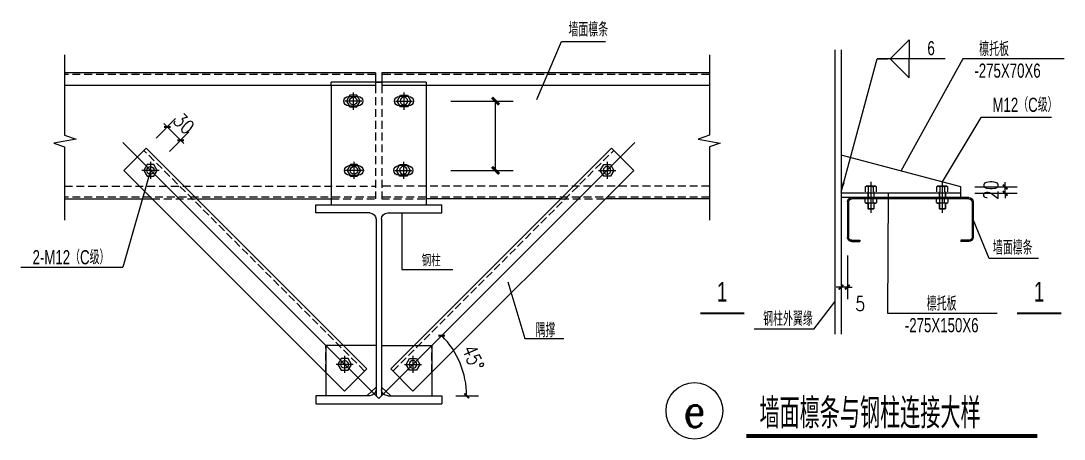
# Model space of a CAD drawing. Extents: x 95752 to 843522, y -411933 to 75567.
# Drawn here: x 685423 to 707513, y -101981 to -93116 of the extents above; entities that cross this region are included whole.
import ezdxf
from ezdxf.enums import TextEntityAlignment as Align

# ---------------------------------------------------------------- set-up
doc = ezdxf.new("R2010")
doc.units = 0
doc.header["$LTSCALE"] = 1000
doc.header["$MEASUREMENT"] = 0
for name, pattern in [('ACAD_ISO04W100', [30, 24, -3, 0, -3]), ('DASH', [0.35, 0.25, -0.1]), ('HIDDEN', [0.375, 0.25, -0.125])]:
    doc.linetypes.add(name, pattern=pattern)
for name, color, linetype in [('AXIS', 3, 'Continuous'), ('AXIS_TEXT', 7, 'Continuous'), ('DOTE', 1, 'Continuous'), ('文字', 7, 'Continuous'), ('标注', 3, 'Continuous'), ('檩条', 4, 'Continuous'), ('钢梁', 134, 'Continuous')]:
    doc.layers.add(name, color=color, linetype=linetype)
doc.styles.add('_TCH_AXIS', font='COMPLEX', dxfattribs={"bigfont": 'GBCBIG'})
doc.styles.add('dim_font', font='SIMPLEX.shx', dxfattribs={"width": 0.8})
doc.styles.add('GS_Rein', font='GS_TXT.shx', dxfattribs={"width": 0.699999988079071, "bigfont": 'GS_HZTXT.shx'})
doc.dimstyles.new('DIMN150-0.1', dxfattribs={"dimscale": 1.5, "dimtxt": 300, "dimasz": 100, "dimexe": 250, "dimexo": 300, "dimgap": 150, "dimtad": 1, "dimdec": 0, "dimlfac": 0.1, "dimzin": 0, "dimdsep": 46, "dimtxsty": 'dim_font', "dimblk": 'ARCHTICK', "dimcen": 0.09, "dimclrt": 7, "dimazin": 2, "dimtfac": 1, "dimtdec": 0, "dimtix": 1, "dimtmove": 2, "dimatfit": 3, "dimfxl": 1, "dimtolj": 1, "dimtzin": 0, "dimarcsym": 0})

# ---------------------------------------------------------------- blocks, each defined once
blk = doc.blocks.new('_ArchTick')
at = {"color": 0, "linetype": 'ByBlock', "const_width": 0.4}
blk.add_lwpolyline([(-0.5, -0.5), (0.5, 0.5)], dxfattribs=at)
blk = doc.blocks.new('*D122')
at = {"layer": 'Defpoints', "color": 0, "linetype": 'ByBlock', "transparency": 16777216}
for p in [(26049.88146151032, 37510.04095587536), (26249.88146151102, 37510.04095586419), (26049.88146142882, 36051.62815801663)]:
    blk.add_point(p, dxfattribs=at)
at = {"layer": '标注', "color": 0, "linetype": 'ByBlock', "lineweight": -2, "transparency": 16777216}
for p, q in [((26049.88146148517, 37060.04095587536), (26049.88146140787, 35676.62815801663)), ((26249.88146148587, 37060.04095586418), (26249.88146140857, 35676.62815800545)), ((26049.88146142882, 36051.62815801663), (25899.88146142883, 36051.62815802501)), ((26249.88146142952, 36051.62815800545), (26049.88146142882, 36051.62815801663)), ((26249.88146142952, 36051.62815800545), (26399.88146142952, 36051.62815799707))]:
    blk.add_line(p, q, dxfattribs=at)
at = {"layer": '标注', "color": 0, "linetype": 'ByBlock', "lineweight": -2, "transparency": 16777216, "xscale": 150, "yscale": 150, "zscale": 150}
blk.add_blockref('_ArchTick', (26049.88146142882, 36051.62815801663), dxfattribs=at)
at = {"layer": '标注', "color": 0, "linetype": 'ByBlock', "lineweight": -2, "transparency": 16777216, "xscale": 150, "yscale": 150, "zscale": 150, "rotation": 179.9999999967984}
blk.add_blockref('_ArchTick', (26249.88146142952, 36051.62815800545), dxfattribs=at)
at = {"layer": '标注', "color": 7, "linetype": 'ByBlock', "transparency": 16777216, "insert": (26659.27287043061, 35527.01138695853), "char_height": 450, "attachment_point": 5, "style": 'dim_font'}
blk.add_mtext('\\A1;5', dxfattribs=at)
blk = doc.blocks.new('A$C46B56CB3')
for p, q in [((7.797029396017023, 19.50946043089607), (9.042346326081315, 21.59992623347898)), ((18.59702939601266, 21.59992623347898), (9.042346326081315, 21.59992623347898)), ((29.59702939602721, 21.59992623347534), (39.15171246595856, 21.59992623347534)), ((40.39702939603012, 19.50946043089243), (39.15171246595856, 21.59992623347534)), ((7.797029396017023, 19.50946043089607), (7.797029396017023, 1.760383530148828)), ((7.797029396082507, 16.44563151823968), (7.797029396017023, 19.50946043089607)), ((8.936791583975719, 14.9665420032361), (7.797029396082507, 16.44563151823968)), ((7.797029396082507, 10.79992623354883), (8.936791583975719, 14.9665420032361)), ((8.884014026210934, 5.986354350439796), (7.797029396082507, 10.79992623354883)), ((7.797029395980644, 4.295966430381668), (8.884014026210934, 5.986354350439796)), ((7.797029396017023, 1.760383530148828), (7.797029395980644, 4.295966430381668)), ((9.001366137395962, -7.37665213819e-05), (7.797029396017023, 1.760383530148828)), ((8.862257530163333, 5.952520460776213), (18.59702939601266, 5.952520460776213)), ((8.917447739651834, 14.99164485167784), (18.59702939601266, 14.99164485167784)), ((18.59702939601266, 16.79992623347971), (29.59702939602721, 16.79992623347971)), ((18.59702939601266, 16.19992623347934), (29.59702939602721, 16.19992623347934)), ((18.59702939601266, 5.399926233480073), (29.59702939602721, 5.399926233480073)), ((18.59702939601266, 4.799926233479709), (29.59702939602721, 4.799926233479709)), ((39.27661105239531, 14.99164485167421), (29.59702939602721, 14.99164485167421)), ((39.33180126187654, 5.952520460772575), (29.59702939602721, 5.952520460772575)), ((39.19269265465118, -7.37665250199e-05), (40.39702939603012, 1.76038353014519)), ((39.25726720807143, 14.96654200323246), (40.39702939595736, 16.44563151823604)), ((40.39702939595736, 10.79992623354519), (39.25726720807143, 14.96654200323246)), ((39.31004476582894, 5.986354350436158), (40.39702939595736, 10.79992623354519)), ((40.3970293960665, 4.29596643037803), (39.31004476582894, 5.986354350436158)), ((40.39702939595736, 16.44563151823604), (40.39702939603012, 19.50946043089243)), ((40.39702939603012, 19.50946043089243), (40.39702939603012, 1.76038353014519)), ((40.39702939595736, 16.79992623347607), (50.69463664920476, 16.79992623347607)), ((40.39702939595736, 16.1999262334757), (51.29463664927607, 16.1999262334757)), ((40.39702939603012, 5.399926233476435), (51.29463664927607, 5.399926233476435)), ((40.39702939603012, 4.799926233476071), (50.69463664927752, 4.799926233476071)), ((40.39702939603012, 1.76038353014519), (40.3970293960665, 4.29596643037803)), ((51.29463664927607, 16.1999262334757), (50.69463664927752, 16.79992623347607)), ((50.69463664927752, 4.799926233476071), (50.69463664927752, 16.79992623347607)), ((51.29463664927607, 5.399926233476435), (50.69463664927752, 4.799926233476071)), ((51.29463664927607, 5.399926233476435), (51.29463664927607, 16.19992623340658)), ((9.001366137395962, -7.37665213819e-05), (18.59702939601266, -7.37665213819e-05)), ((39.19269265465118, -7.37665250199e-05), (29.59702939602721, -7.37665250199e-05))]:
    blk.add_line(p, q)
at = {"layer": 'AXIS', "linetype": 'ACAD_ISO04W100'}
blk.add_line((-0.0002809679062921, 10.79992623347971), (58.87362744467828, 10.79992623347607), dxfattribs=at)
blk = doc.blocks.new('*D130')
at = {"layer": 'Defpoints', "color": 0, "linetype": 'ByBlock', "transparency": 16777216}
for p in [(29849.88146149774, 39240.17390040731), (31264.03317544737, 39240.17390040731), (29849.88146149984, 39036.70762257325)]:
    blk.add_point(p, dxfattribs=at)
at = {"layer": '标注', "color": 0, "linetype": 'ByBlock', "lineweight": -2, "transparency": 16777216}
for p, q in [((30299.88146149775, 39240.17390040731), (31639.03317544737, 39240.17390040731)), ((31264.03317544737, 39240.17390040731), (31264.03317544737, 39390.17390040731)), ((31264.03317544737, 39036.70762257325), (31264.03317544737, 39240.17390040731)), ((30299.88146149984, 39036.70762257325), (31639.03317544737, 39036.70762257325)), ((31264.03317544737, 39036.70762257325), (31264.03317544737, 38886.70762257325))]:
    blk.add_line(p, q, dxfattribs=at)
at = {"layer": '标注', "color": 0, "linetype": 'ByBlock', "lineweight": -2, "transparency": 16777216, "xscale": 150, "yscale": 150, "zscale": 150}
for p, rotation in [((31264.03317544737, 39240.17390040731), 270), ((31264.03317544737, 39036.70762257325), 90)]:
    blk.add_blockref('_ArchTick', p, dxfattribs=dict(at, rotation=rotation))
at = {"layer": '标注', "color": 7, "linetype": 'ByBlock', "transparency": 16777216, "insert": (30814.03317544737, 39138.44076149029), "char_height": 450, "attachment_point": 5, "rotation": 90, "style": 'dim_font'}
blk.add_mtext('\\A1;20', dxfattribs=at)
blk = doc.blocks.new('*D136')
at = {"layer": 'Defpoints', "color": 0, "linetype": 'ByBlock', "transparency": 16777216}
for p in [(19501.68481892417, 40648.04579571381, 0.0189980110201304), (14066.40279681687, 33300.18071398071), (11368.4024198139, 32514.76339660317, 0.0189980110212673), (11653.76575052819, 32600.12672731001, 0.0189980110212338), (13368.4024198139, 32600.12672731, 0.0189980110212338)]:
    blk.add_point(p, dxfattribs=at)
at = {"layer": '标注', "color": 0, "linetype": 'ByBlock', "lineweight": -2, "transparency": 16777216}
blk.add_line((13818.4024198139, 32600.12672731), (14533.56665260808, 32600.12672731), dxfattribs=at)
blk.add_arc((11453.76575052074, 32600.12672731001), 2704.800902087345, 360, 45.00000000000131, dxfattribs=at)
at = {"layer": '标注', "color": 0, "linetype": 'ByBlock', "lineweight": -2, "transparency": 16777216, "xscale": 150, "yscale": 150, "zscale": 150}
for p, rotation in [((13366.34881014615, 34512.70978693551), 135.0000000000013), ((14158.56665260809, 32600.12672731), 269.9999999999999)]:
    blk.add_blockref('_ArchTick', p, dxfattribs=dict(at, rotation=rotation))
at = {"layer": '标注', "color": 7, "linetype": 'ByBlock', "transparency": 16777216, "insert": (14368.42173310737, 33807.4167649493), "char_height": 450, "attachment_point": 5, "rotation": 292.5000000000007, "style": 'dim_font'}
blk.add_mtext('\\A1;45°', dxfattribs=at)
blk = doc.blocks.new('*D137')
at = {"layer": 'Defpoints', "color": 0, "linetype": 'ByBlock', "transparency": 16777216}
for p in [(3975.932307922282, 40472.91893344861, 0.0189980110223402), (5074.11593177637, 40722.5744198814), (4400.196376637788, 40048.65486473686, 0.0189980110222809)]:
    blk.add_point(p, dxfattribs=at)
at = {"layer": '标注', "color": 0, "linetype": 'ByBlock', "lineweight": -2, "transparency": 16777216}
for p, q in [((4294.130359454818, 40791.11698498397), (4915.016906004643, 41412.00353153928)), ((4649.851863060859, 41146.83848859316), (4543.785845882409, 41252.90450577066)), ((4649.851863060859, 41146.83848859316), (5074.11593177637, 40722.5744198814)), ((4718.394428170326, 40366.85291627221), (5339.280974720153, 40987.73946282753)), ((5074.11593177637, 40722.5744198814), (5180.181948954821, 40616.50840270389))]:
    blk.add_line(p, q, dxfattribs=at)
at = {"layer": '标注', "color": 0, "linetype": 'ByBlock', "lineweight": -2, "transparency": 16777216, "xscale": 150, "yscale": 150, "zscale": 150}
for p, rotation in [((4649.851863060859, 41146.83848859316), 315.0000000002535), ((5074.11593177637, 40722.5744198814), 135.0000000002535)]:
    blk.add_blockref('_ArchTick', p, dxfattribs=dict(at, rotation=rotation))
at = {"layer": '标注', "color": 7, "linetype": 'ByBlock', "transparency": 16777216, "insert": (5180.181948951158, 41252.90450577263), "char_height": 450, "attachment_point": 5, "rotation": 315.0000000002535, "style": 'dim_font'}
blk.add_mtext('\\A1;30', dxfattribs=at)
blk = doc.blocks.new('A$C1A8A6F11')
blk.add_lwpolyline([(20.39521481846941, 11.39521521422921), (15.89521481846941, 19.1894438482841), (6.895214818469412, 19.1894438482841), (2.395214818469412, 11.39521521422921), (6.895214818469412, 3.600986580174321), (15.89521481846941, 3.600986580174321)], close=True)
blk.add_circle((11.39521481846941, 11.39521521422921), 5)
at = {"layer": 'AXIS', "linetype": 'ACAD_ISO04W100', "ltscale": 0.2}
for p, q in [((11.39521481846941, 22.79043038925647), (11.39521481846941, 3.92019501e-08)), ((22.79042999352578, 11.39521521422921), (-3.565287443e-07, 11.39521521422921))]:
    blk.add_line(p, q, dxfattribs=at)
blk = doc.blocks.new('A$C609C00E2')
at = {"layer": 'AXIS'}
blk.add_circle((21391.76242423186, 32122.7216862588), 900, dxfattribs=at)
at = {"layer": 'DOTE', "color": 8, "extrusion": (-1e-16, 0, -1)}
for q in [(3235.120020712726, 40648.04579571172), (19501.68481892801, 40648.04579571172)]:
    blk.add_line((11368.402419816, 32514.76339660178), q, dxfattribs=at)
at = {"layer": '文字', "extrusion": (-1e-16, 0, -1)}
for p, q in [((16389.0508731734, 42019.82084234318), (17167.355956221, 43866.68829644172)), ((17167.355956221, 43866.68829644172), (18564.19651912176, 43866.68829644172)), ((29357.6307088047, 43311.02245686191, -0.0094990053547145), (27201.24221988243, 43311.02245686191, -0.0094990053544201)), ((4117.35366416059, 39765.81215225929), (3236.851979427739, 36693.9242772226)), ((12100.66657855105, 38415.81215225908), (12100.66657855105, 36618.25032741588)), ((-0.0003302835393697, 36693.9242772226), (3236.851979427739, 36693.9242772226)), ((12100.66657855105, 36618.25032741588), (13716.80098870024, 36618.25032741588)), ((15468.7685064401, 36220.42350816354), (16009.98725202784, 34422.86168332014)), ((16009.98725202784, 34422.86168332014), (17242.81962669734, 34422.86168332014))]:
    blk.add_line(p, q, dxfattribs=at)
at = {"layer": '文字', "extrusion": (1e-16, 0, -1)}
for p, q in [((27615.00203843473, 43311.02245686191, -0.0094990053546629), (28215.00203843473, 43911.02245686191, -0.0094990053545895)), ((28215.00203843473, 43911.02245686191, -0.0094990053545895), (28215.00203843473, 43311.02245686191, -0.0094990053545895)), ((27615.00203843473, 43311.02245686191, -0.0094990053546629), (28215.00203843473, 42711.02245686192, -0.0094990053545895)), ((29922.17421233596, 43307.20782031153), (27949.88146150334, 39742.47896008511, -0.0094990054387895)), ((28215.00203843473, 42711.02245686192, -0.0094990053545895), (28215.00203843473, 43311.02245686191, -0.0094990053545895)), ((33135.62462204939, 43307.20782031153), (29922.17421233596, 43307.20782031153)), ((30493.81662630558, 41447.30430195212), (29266.54812817031, 39396.6627952969, -0.0094990054387767)), ((32736.18262328406, 41447.30430195212), (30493.81662630558, 41447.30430195212)), ((30758.98470951373, 36968.23179052584, -0.0094990054386669), (30249.88146149356, 38203.37428923429, -0.0094990054388095)), ((32325.07949642034, 36968.23179052584, -0.0094990054383745), (30758.98470951373, 36968.23179052584, -0.0094990054386669)), ((31007.67638452316, 35215.67299659623), (27534.29591333086, 35215.67299659623)), ((25185.82313569623, 34723.42740668485, -0.0094990054391524), (23287.20187260525, 34723.42740668485, -0.0094990054391524))]:
    blk.add_line(p, q, dxfattribs=at)
at = {"layer": '文字'}
for p, q in [((27534.29591333086, 35215.67299659623), (27557.7913719957, 39036.70762255116, -0.0094990054387479)), ((25185.82313569623, 34723.42740668485, -0.0094990054391524), (25849.88146150962, 35582.84530721663, -0.0094990054391524))]:
    blk.add_line(p, q, dxfattribs=at)
at = {"layer": '文字', "extrusion": (-1e-16, 0, -1), "elevation": 0.0094990055533025}
blk.add_lwpolyline([(-26049.88146150892, 39078.44802614965), (-27201.24221987964, 43311.02245686401), (-27524.41417531634, 43311.02245686401)], dxfattribs=at)
at = {"layer": '文字'}
for points, const_width in [([(21577.65385358769, 35223.1732206622), (22978.16206780414, 35223.1732206622)], 62.49999999999998), ([(31642.45323276508, 35223.1732206622), (33042.96144698153, 35223.1732206622)], 62.49999999999998), ([(23041.6565320798, 31324.56678421196), (32287.4526784789, 31324.56678421196)], 120)]:
    blk.add_lwpolyline(points, dxfattribs=dict(at, const_width=const_width))
at = {"layer": '标注', "linetype": 'ByBlock'}
for p, q in [((13660.1277617669, 41968.89570113504, -0.0094990055094968), (15640.47388300672, 41968.89570113504, -0.0094990055094968)), ((15077.97388302325, 39765.81215224951, -0.0094990055094968), (15077.97388302325, 41968.89570113504, -0.0094990055094968)), ((13660.12776176585, 39765.81215224951, -0.0094990055094968), (15640.47388300672, 39765.81215224951, -0.0094990055094968))]:
    blk.add_line(p, q, dxfattribs=at)
at = {"layer": '标注', "extrusion": (-1e-16, 0, -1)}
blk.add_solid([(-26171.29137199547, 39368.70782031142, 0.0094990053511668), (-26034.41083711351, 39058.80980370429, 0.0094990053511668), (-26099.29137199547, 39391.20782031154, 0.0094990053511668)], dxfattribs=at)
at = {"layer": '檩条', "extrusion": (-1e-16, 0, -1)}
for p, q in [((1389.506306721596, 43439.6635322443), (1389.506306721596, 40881.17336565445)), ((21870.64396020852, 43439.6635322443), (21870.64396020852, 40881.17336565445)), ((11263.40241981577, 42865.81215225928), (1389.506306721596, 42865.81215225928)), ((11263.40241981577, 42865.81215225928), (11263.40241981577, 42465.81215225928)), ((21870.64396020852, 42865.81215225928), (11463.40241981577, 42865.81215225928)), ((11463.40241981577, 42865.81215225928), (11463.40241981577, 42465.81215225928)), ((11263.40241981577, 42465.81215225928), (1389.506306721596, 42465.81215225928)), ((12868.402419816, 42565.81170114525), (9858.402419815655, 42565.81170114525)), ((9858.402419815655, 42465.81215225928), (9858.402419815655, 38865.81215225929)), ((21870.64396020852, 42465.81215225928), (11463.40241981577, 42465.81215225928)), ((12868.402419816, 42465.81215225928), (12868.402419816, 38865.81215225929)), ((10408.402419816, 42118.89570114493), (10708.402419816, 42118.89570114493)), ((12318.40241982543, 42118.89570114493), (12018.40241982543, 42118.89570114493)), ((10408.402419816, 41818.89570114494), (10708.402419816, 41818.89570114494)), ((12318.40241982543, 41818.89570114494), (12018.40241982543, 41818.89570114494)), ((1389.506306721596, 40881.17336565445), (1753.43868321646, 40755.28591275751)), ((21870.64396020852, 40881.17336565445), (21506.71158372343, 40755.28591275751)), ((1753.43868321646, 40755.28591275751), (1049.834863952244, 40634.06104563563)), ((1049.834863952244, 40634.06104563563), (1389.506306721596, 40511.48935875436)), ((1389.506306721596, 40511.48935875436), (1389.506306721596, 38178.18751166147)), ((3975.932307922282, 40472.91893344675), (3268.825526739238, 39765.81215225929)), ((10990.14587029733, 33458.70537106937), (3975.932307922282, 40472.91893344675)), ((11746.65896934375, 33458.70537106937), (18760.87253171881, 40472.91893344675)), ((18760.87253171881, 40472.91893344675), (19467.97931290138, 39765.81215225929)), ((21506.71158372343, 40755.28591275751), (22210.3154029873, 40634.06104563563)), ((22210.3154029873, 40634.06104563563), (21870.64396020852, 40511.48935875436)), ((21870.64396020852, 40511.48935875436), (21870.64396020852, 38178.18751166147)), ((10283.0390891144, 32751.59858988438), (3268.825526739238, 39765.81215225929)), ((10428.402419816, 39915.81215225908), (10728.402419816, 39915.81215225908)), ((12298.40241982543, 39915.81215225908), (11998.40241982543, 39915.81215225908)), ((12453.76575052645, 32751.59858988438), (19467.97931290138, 39765.81215225929)), ((10428.402419816, 39615.81215225908), (10728.402419816, 39615.81215225908)), ((12298.40241982543, 39615.81215225908), (11998.40241982543, 39615.81215225908)), ((1389.506306721596, 38865.81215225929), (4168.825526739238, 38865.81215225929)), ((5583.039089114405, 38865.81215225929), (9858.402419815655, 38865.81215225929)), ((9858.402419815655, 38865.81215225929), (9858.402419815655, 38665.81215225929)), ((17153.76575052645, 38865.81215225929), (12868.402419816, 38865.81215225929)), ((12868.402419816, 38865.81215225929), (12868.402419816, 38665.81215225929)), ((21870.64396020852, 38865.81215225929), (18567.97931290138, 38865.81215225929))]:
    blk.add_line(p, q, dxfattribs=at)
at = {"layer": '檩条', "color": 6, "linetype": 'HIDDEN', "extrusion": (-1e-16, 0, -1)}
for p, q in [((11263.40241981577, 42815.81215225908), (1389.506306721596, 42815.81215225908)), ((21870.64396020852, 42815.81215225908), (11463.40241981577, 42815.81215225908)), ((1389.506306721596, 39265.81215225929), (11263.40241981577, 39265.81215225929)), ((21870.64396020852, 39265.81215225929), (11463.40241981577, 39265.81215225929)), ((11263.40241981577, 38915.81215225908), (1389.506306721596, 38915.81215225908)), ((21870.64396020852, 38915.81215225908), (11463.40241981577, 38915.81215225908))]:
    blk.add_line(p, q, dxfattribs=at)
at = {"layer": '檩条', "color": 6, "linetype": 'HIDDEN'}
for p, q in [((9858.402419815655, 42465.81215225928), (9858.402419815655, 42565.81170114525)), ((11263.40241981577, 42465.81215225928), (11263.40241981577, 38865.81215225929)), ((11463.40241981577, 42465.81215225928), (11463.40241981577, 38865.81215225929)), ((12868.402419816, 42565.81170114525), (12868.402419816, 42465.81215225928)), ((4168.825526739238, 38865.81215225929), (5583.039089114405, 38865.81215225929)), ((9858.402419815655, 38865.81215225929), (11263.40241981577, 38865.81215225929)), ((11463.40241981577, 38865.81215225929), (12868.402419816, 38865.81215225929)), ((17153.76575052645, 38865.81215225929), (18567.97931290138, 38865.81215225929))]:
    blk.add_line(p, q, dxfattribs=at)
at = {"layer": '檩条'}
for p, q in [((11263.40241981577, 42565.81170114525), (11463.40241981577, 42565.81170114525)), ((10283.0390891144, 32751.59858988438), (10990.14587029733, 33458.70537106937)), ((12453.76575052645, 32751.59858988438), (11746.65896934375, 33458.70537106937))]:
    blk.add_line(p, q, dxfattribs=at)
at = {"layer": '檩条', "linetype": 'DASH', "extrusion": (-1e-16, 0, -1)}
for p, q in [((10919.43519217847, 33387.99469295237), (3905.221629802836, 40402.20825532742)), ((11817.36964746262, 33387.99469295237), (18831.58320982847, 40402.20825532742))]:
    blk.add_line(p, q, dxfattribs=at)
at = {"layer": '檩条', "extrusion": (0, 1e-16, -1)}
for p, q in [((29849.88146149774, 39240.17390040731, -0.0094990054386864), (26049.88146150892, 40244.78401976314, -0.0094990054388926)), ((29849.88146149984, 39036.70762257325, -0.0094990054387113), (29849.88146149774, 39240.17390040731, -0.0094990054386864)), ((30109.88146150007, 38903.37428922975, -0.0094990054387252), (26389.88146150007, 38903.37428925803, -0.0094990054387583)), ((30109.88146149844, 38863.37428923289, -0.0094990054387301), (26389.88146149845, 38863.37428926083, -0.0094990054387632)), ((26249.88146149635, 38763.37428926153, -0.0094990054387767), (26249.88146148797, 37643.37428926223, -0.0094990054389135)), ((26289.88146149844, 38763.37428926222, -0.0094990054387763), (26289.88146149006, 37643.37428926328, -0.0094990054389131)), ((30209.88146149868, 38763.37428923569, -0.0094990054387414), (30209.88146148517, 37643.37428923638, -0.0094990054388782)), ((30249.88146150008, 38763.37428923359, -0.0094990054387411), (30249.88146148657, 37643.37428923533, -0.0094990054388779)), ((26389.8814614889, 37543.37428925873, -0.0094990054389244), (26649.88146148797, 37543.37428925385, -0.0094990054389221)), ((26389.88146148727, 37503.37428926153, -0.0094990054389293), (26649.88146148866, 37503.37428925664, -0.009499005438927)), ((26649.88146148797, 37543.37428925385, -0.0094990054389221), (26649.88146148866, 37503.37428925664, -0.009499005438927)), ((30109.88146148447, 37543.37428923359, -0.0094990054388913), (29849.88146148517, 37543.37428923394, -0.0094990054388937)), ((29849.88146148517, 37543.37428923394, -0.0094990054388937), (29849.88146148331, 37503.37428923778, -0.0094990054388985)), ((30109.88146148517, 37503.37428923673, -0.0094990054388962), (29849.88146148331, 37503.37428923778, -0.0094990054388985))]:
    blk.add_line(p, q, dxfattribs=at)
at = {"layer": '檩条', "extrusion": (0, -1e-16, -1)}
for p, q in [((29849.88146150124, 39036.70762257325, -0.0094990054387276), (26049.88146150683, 39036.70762253649, -0.0094990054387614)), ((29849.88146150194, 38903.37428923499, -0.0094990054387113), (26049.88146150846, 38903.37428920739, -0.0094990054387451)), ((29849.88146150008, 38903.37428923499, -0.0094990054387113), (29849.88146150124, 39036.70762257325, -0.0094990054387276)), ((26389.88146148727, 37503.3742892521, -0.0094990054389293), (26649.88146148866, 37503.37428925664, -0.009499005438927)), ((30109.88146148517, 37503.37428927689, -0.0094990054388962), (29849.88146148331, 37503.37428927585, -0.0094990054388985))]:
    blk.add_line(p, q, dxfattribs=at)
at = {"layer": '檩条', "extrusion": (-1e-16, 0, -1)}
for centre, start, end in [((-10408.402419816, 41968.89570114482), 270, 90), ((-10708.402419816, 41968.89570114482), 90, 270), ((-12018.40241982543, 41968.89570114482), 270, 90), ((-12318.40241982543, 41968.89570114482), 90, 270), ((-10428.402419816, 39765.81215225929), 270, 90), ((-10728.402419816, 39765.81215225929), 90, 270), ((-11998.40241982543, 39765.81215225929), 270, 90), ((-12298.40241982543, 39765.81215225929), 90, 270)]:
    blk.add_arc(centre, 150, start, end, dxfattribs=at)
at = {"layer": '檩条', "extrusion": (0, 1e-16, -1)}
for centre, radius, start, end in [((-26389.88146149845, 38763.37428925489, 0.0094990054437447), 139.9999999999999, 0, 89.99999995997938), ((-26389.88146149845, 38763.37428925489, 0.0094990054437447), 99.99999999999999, 0, 89.99999995997938), ((-30109.88146149868, 38763.3742892301, 0.0094990054437447), 139.9999999999999, 90, 180), ((-30109.88146149868, 38763.3742892301, 0.0094990054437447), 99.99999999999999, 90, 180), ((-26389.88146149006, 37643.37428925594, 0.0094990054437447), 139.9999999999999, 269.9999999599793, 0), ((-26389.88146149006, 37643.37428925594, 0.0094990054437447), 99.99999999999999, 269.9999999599793, 0), ((-30109.88146148517, 37643.37428923079, 0.0094990054437447), 139.9999999999999, 180, 270), ((-30109.88146148517, 37643.37428923079, 0.0094990054437447), 99.99999999999999, 180, 270)]:
    blk.add_arc(centre, radius, start, end, dxfattribs=at)
at = {"layer": '钢梁', "extrusion": (0, 1e-16, -1)}
for p, q in [((25849.88146150752, 43597.69450809995, -0.0094990054381735), (25849.88146150986, 34559.20154418762, -0.0094990054392775)), ((26049.88146150846, 43597.69450810566, -0.0094990054381717), (26049.88146150892, 34559.2015441939, -0.0094990054392757))]:
    blk.add_line(p, q, dxfattribs=at)
at = {"layer": '钢梁', "extrusion": (-1e-16, 0, -1)}
for p, q in [((9368.402419816004, 38665.81215225929), (13368.402419816, 38665.81215225929)), ((9368.402419816004, 38415.81215225908), (9368.402419816004, 38665.81215225929)), ((9535.069086485542, 38665.81215225929), (13201.73575315519, 38665.81215225929)), ((13368.402419816, 38415.81215225908), (13368.402419816, 38665.81215225929)), ((11083.0390891144, 38415.81215225908), (9368.402419816004, 38415.81215225908)), ((11283.0390891144, 38215.81215225908), (11283.0390891144, 32600.12672731001)), ((11453.76575052645, 38215.81215225908), (11453.76575052645, 32600.12672731001)), ((11653.76575052645, 38415.81215225908), (13368.402419816, 38415.81215225908)), ((11453.76575052645, 34200.12672730771), (13053.7657505254, 34200.12672730771)), ((13053.7657505254, 34200.12672730771), (13053.76575052645, 32600.12672730771)), ((11453.76575052645, 32871.15617726525), (11749.01715032686, 32600.12672730771)), ((11083.0390891144, 32600.12672730771), (9368.402419816004, 32600.12672730771)), ((9368.402419816004, 32600.12672730771), (9368.402419816004, 32350.12672730792)), ((11653.76575052645, 32600.12672730771), (13368.402419816, 32600.12672730771)), ((13368.402419816, 32600.12672730771), (13368.402419816, 32350.12672730792)), ((9368.402419816004, 32350.12672730792), (13368.402419816, 32350.12672730792))]:
    blk.add_line(p, q, dxfattribs=at)
at = {"layer": '钢梁', "color": 6, "linetype": 'HIDDEN'}
for p, q in [((10248.72451405902, 34200.12672730771), (9683.039089114405, 34200.12672730771)), ((9683.039089114405, 33351.59858988438), (9683.039089114405, 34200.12672730771)), ((12488.08032557298, 34200.12672730771), (13053.76575052645, 34200.12672730771)), ((13053.76575052645, 33351.59858988438), (13053.76575052645, 34200.12672730771))]:
    blk.add_line(p, q, dxfattribs=at)
at = {"layer": '钢梁', "extrusion": (1e-16, 0, -1)}
for p, q in [((11283.0390891144, 34200.12672730771), (9683.03908911394, 34200.12672730771)), ((9683.03908911394, 34200.12672730771), (9683.039089114405, 32600.12672730771)), ((11283.0390891144, 32871.15617726525), (10987.78768931422, 32600.12672730771))]:
    blk.add_line(p, q, dxfattribs=at)
at = {"layer": '钢梁', "extrusion": (-1e-16, 0, -1)}
for centre, start, end in [((-11083.0390891144, 38215.81215225908), 90, 180), ((-11653.76575052645, 38215.81215225908), 0, 90), ((-11083.0390891144, 32800.12672730771), 180, 270), ((-11653.76575052645, 32800.12672730771), 270, 0)]:
    blk.add_arc(centre, 200, start, end, dxfattribs=at)
at = {"layer": '标注', "linetype": 'ByBlock', "xscale": 224.9999999934516, "yscale": 224.9999999934516, "zscale": 224.9999999934516}
for p, rotation in [((15077.97388302325, 41968.89570113504, -0.0094990055094968), 90), ((15077.97388302325, 39765.81215224951, -0.0094990055094968), 270)]:
    blk.add_blockref('_ArchTick', p, dxfattribs=dict(at, rotation=rotation))
at = {"layer": '檩条', "extrusion": (-1e-16, 0, -1)}
for p, xscale, yscale, zscale in [((-10284.91726417932, 41695.41053600434), -23.99999999441206, 23.99999999906868, 24), ((-12441.88757546141, 41695.41053600434), 23.99999999441206, 23.99999999441206, 23.99999999441206), ((-3843.868508515414, 39492.32698711869), -23.99999999441206, 23.99999999906868, 24), ((-10304.91726417932, 39492.32698711869), -23.99999999441206, 23.99999999906868, 24), ((-12421.88757546141, 39492.32698711869), 23.99999999441206, 23.99999999441206, 23.99999999441206), ((-18892.93633111682, 39492.32698711869), 23.99999999441206, 23.99999999441206, 23.99999999441206), ((-12727.25090617221, 33326.64156216698), 23.99999999441206, 23.99999999441206, 23.99999999441206)]:
    blk.add_blockref('A$C1A8A6F11', p, dxfattribs=dict(at, xscale=xscale, yscale=yscale, zscale=zscale))
at = {"layer": '檩条', "extrusion": (0, -1e-16, -1), "xscale": -16.66666667093523, "yscale": 16.66666666744277, "zscale": 16.66666666666667, "rotation": 90}
for p in [(-26816.2394442783, 39396.6581124852, 0.0094990054342254), (-29086.54935760412, 39396.65811249567, 0.0094990054342254)]:
    blk.add_blockref('A$C46B56CB3', p, dxfattribs=at)
at = {"layer": '檩条', "extrusion": (1e-16, 0, -1), "xscale": -23.99999999441206, "yscale": 23.99999999906868, "zscale": 24}
blk.add_blockref('A$C1A8A6F11', (-10009.55393346864, 33326.64156216698), dxfattribs=at)
at = {"layer": 'AXIS_TEXT', "style": '_TCH_AXIS', "width": 1.07692307692383}
blk.add_text('e', height=1048.383370865683, dxfattribs=at).set_placement((21042.30130060984, 31598.53000082602), (21741.22354785411, 31598.53000082602), align=Align.FIT)
at = {"layer": '文字', "style": 'GS_Rein', "width": 0.699999988079071}
for s, height, p in [('墙面檩条', 450, (18022.30623785953, 44019.54965645974, -0.0189980109591611)), ('6', 450, (28909.97450720763, 43425.60086741895, -0.0094990054981479)), ('檩托板', 450, (30910.52822562272, 43398.26527355972)), ('-275X70X6', 450, (31337.52822562272, 42711.67122342033)), ('M12（C级）', 450, (31892.74007373571, 41625.78560261172)), ('墙面檩条', 450, (31504.32547650824, 37087.904769463, -0.0094990055106651)), ('2-M12（C级）', 450, (1592.310522493208, 36780.61731382812)), ('钢柱', 375, (13034.13786532904, 36718.22665278625, 0.0189980110838112)), ('檩托板', 450, (29246.64992661716, 35306.7304498445)), ('钢柱外翼缘', 450, (24364.48886776727, 34823.40373205522, 0.0094990056435219)), ('隅撑', 450, (16663.86318893079, 34463.0751523519, 0.0189980110838112)), ('-275X150X6', 450, (29246.64992661716, 34620.13639970496))]:
    blk.add_text(s, height=height, dxfattribs=at).set_placement(p, align=Align.CENTER)
at = {"layer": '文字', "linetype": 'ByBlock', "style": 'GS_Rein', "width": 0.699999988079071}
for p in [(22111.198264907, 35596.64096269667), (32175.99764408416, 35596.64096269667)]:
    blk.add_text('1', height=625, dxfattribs=at).set_placement(p)
at = {"layer": '文字', "style": 'GS_Rein', "width": 0.699999988079071}
blk.add_text('墙面檩条与钢柱连接大样', height=960.0000000000001, dxfattribs=at).set_placement((23459.97062746633, 31563.46328288829))
at = {"layer": '标注', "linetype": 'ByBlock'}
dim = blk.add_aligned_dim(p1=(3975.932307922282, 40472.91893344861, -0.0189980110201305), p2=(4400.196376637788, 40048.65486473686, -0.0189980110201897), distance=953.066174829637, text='30', dimstyle='DIMN150-0.1', override={"dimtxsty": 'dim_font'}, dxfattribs=at)
dim.commit()
dim.dimension.update_dxf_attribs({"geometry": '*D137', "text_midpoint": (5180.181948951158, 41252.90450577263, -0.0379960220424706)})
dim = blk.add_angular_dim_2l(base=(14066.40279681687, 33300.18071398071, -0.0189980110201305), line1=((11653.76575052819, 32600.12672731001), (13368.40241981391, 32600.12672731001)), line2=((11368.40241981391, 32514.76339660317), (19501.68481892417, 40648.04579571381)), dimstyle='DIMN150-0.1', override={"dimtxsty": 'dim_font'}, dxfattribs=at)
dim.commit()
dim.dimension.update_dxf_attribs({"geometry": '*D136', "text_midpoint": (14368.42173310737, 33807.4167649493, -0.0189980110201305)})
dim = blk.add_aligned_dim(p1=(29849.88146149984, 39036.70762257325, -0.0094990054387113), p2=(29849.88146149774, 39240.17390040731, -0.0094990054386864), distance=-1414.1517139496318, dimstyle='DIMN150-0.1', dxfattribs=at)
dim.commit()
dim.dimension.update_dxf_attribs({"geometry": '*D130', "text_midpoint": (30814.03317544737, 39138.44076149029, -0.0094990055107007)})
dim = blk.add_linear_dim(base=(26049.88146142882, 36051.62815801663, -0.0094990055107007), p1=(26249.88146151102, 37510.04095586419, -0.0094990054389135), p2=(26049.88146151032, 37510.04095587536, -0.0094990054389153), angle=179.99999999680043, text='5', dimstyle='DIMN150-0.1', dxfattribs=at)
dim.commit()
dim.dimension.update_dxf_attribs({"geometry": '*D122', "text_midpoint": (26659.27287043061, 35527.01138695853, -0.0094990055107007), "dimtype": 129})

msp = doc.modelspace()

# ---------------------------------------------------------------- block references
at = {"xscale": 0.6666666666860693, "yscale": 0.6666666666860693, "zscale": 0.6666666666860693}
msp.add_blockref('A$C609C00E2', (685422.67763585, -122795.797479884, -0.0569940330178053), dxfattribs=at)

doc.saveas('drawing.dxf')
